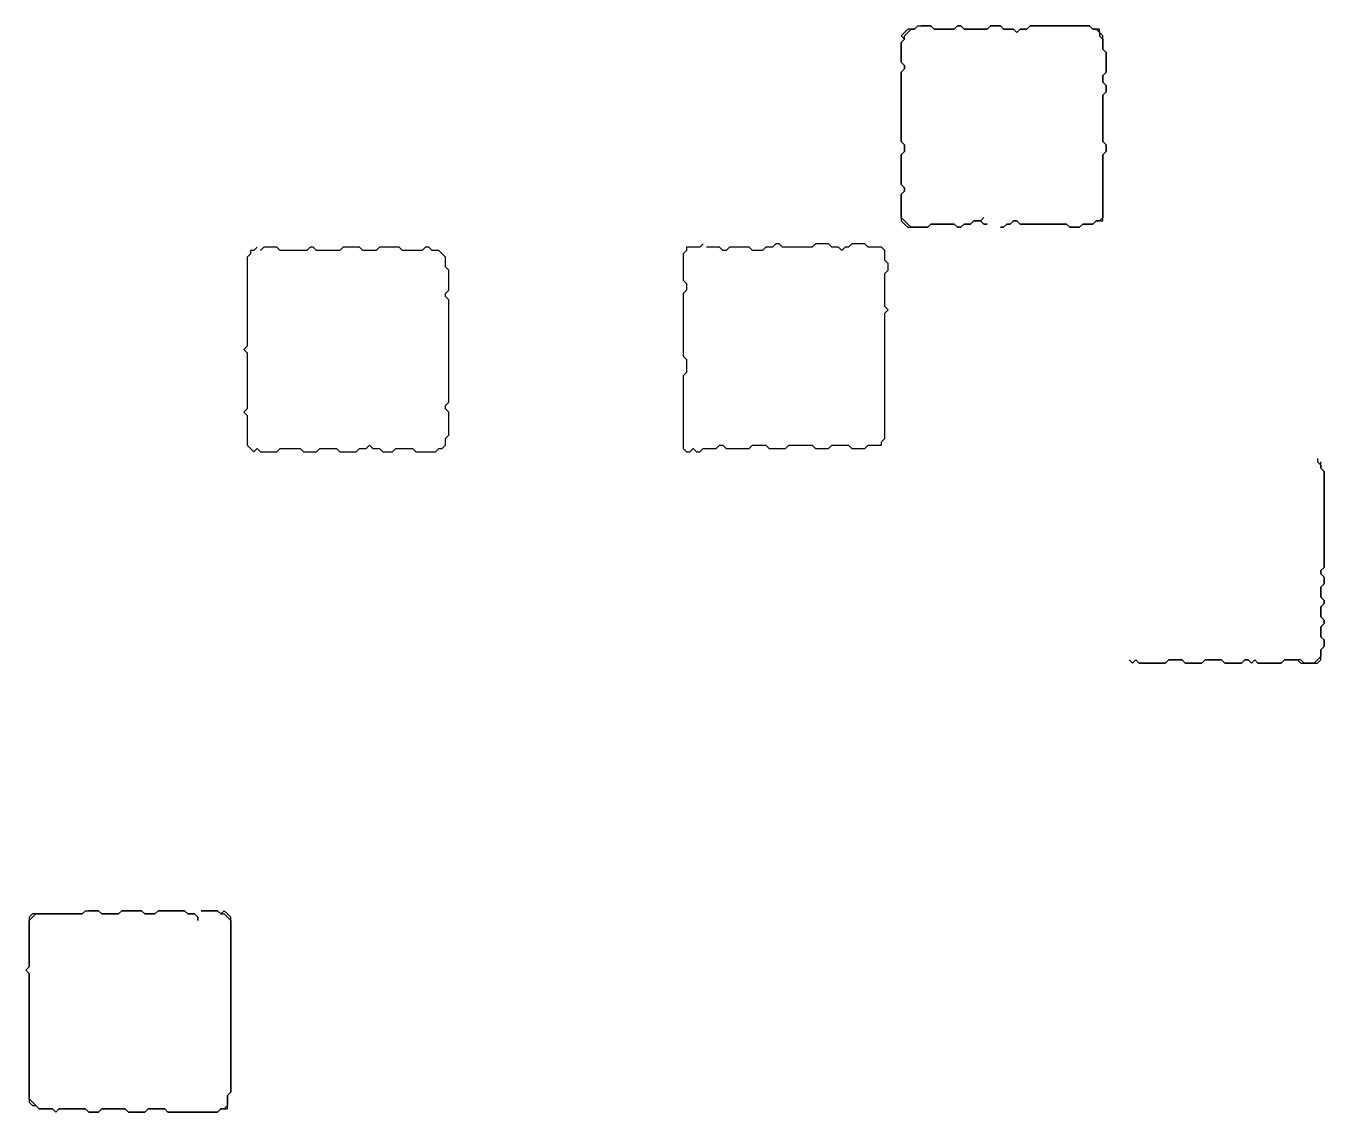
# Model space of a CAD drawing. Header units: metres. Extents: x 0 to 600, y 0 to 400.
# Drawn here: x 229.2 to 287.6, y 250.9 to 299.9 of the extents above; entities that cross this region are included whole.
import ezdxf

# ---------------------------------------------------------------- set-up
doc = ezdxf.new("R2010")
doc.units = ezdxf.units.M

msp = doc.modelspace()

# ---------------------------------------------------------------- linework, layer by layer
for points in [[(269.345, 299.851), (269.196, 299.702), (269.048, 299.702), (268.899, 299.702), (268.75, 299.554), (268.601, 299.405), (268.75, 299.256), (268.601, 299.107), (268.601, 298.958), (268.601, 298.81), (268.601, 298.661), (268.601, 298.512), (268.601, 298.363), (268.601, 298.214), (268.75, 298.065), (268.75, 297.917), (268.601, 297.768), (268.601, 297.619), (268.601, 297.47), (268.601, 297.321), (268.601, 297.173), (268.601, 297.024), (268.601, 296.875), (268.601, 296.726), (268.601, 296.577), (268.601, 296.429), (268.601, 296.28), (268.601, 296.131), (268.601, 295.982), (268.601, 295.833), (268.601, 295.685), (268.601, 295.536), (268.601, 295.387), (268.601, 295.238), (268.601, 295.089), (268.601, 294.94), (268.601, 294.792), (268.601, 294.643), (268.75, 294.494), (268.75, 294.345), (268.75, 294.196), (268.601, 294.048), (268.601, 293.899), (268.601, 293.75), (268.601, 293.601), (268.601, 293.452), (268.601, 293.304), (268.601, 293.155), (268.601, 293.006), (268.601, 292.857), (268.601, 292.708), (268.75, 292.56), (268.75, 292.411), (268.601, 292.262), (268.601, 292.113), (268.601, 291.964), (268.601, 291.815), (268.601, 291.667), (268.601, 291.518), (268.601, 291.369), (268.601, 291.22), (268.601, 291.071), (268.75, 290.923), (268.899, 290.774), (269.048, 290.774), (269.196, 290.774), (269.345, 290.774), (269.494, 290.774), (269.643, 290.774), (269.792, 290.774), (269.94, 290.923), (270.089, 290.923), (270.238, 290.923), (270.387, 290.923), (270.536, 290.923), (270.685, 290.923), (270.833, 290.923), (270.982, 290.923), (271.131, 290.774), (271.28, 290.774), (271.429, 290.923), (271.577, 290.923), (271.726, 290.923), (271.875, 291.071), (272.024, 291.071), (272.173, 291.071), (272.321, 290.923), (272.47, 290.923), (272.321, 290.923), (272.173, 291.071), (272.321, 291.22), (272.173, 291.071), (272.024, 291.071), (271.875, 291.071), (271.726, 290.923), (271.577, 290.923), (271.429, 290.923), (271.28, 290.774), (271.131, 290.774), (270.982, 290.923), (270.833, 290.923), (270.685, 290.923), (270.536, 290.923), (270.387, 290.923), (270.238, 290.923), (270.089, 290.923), (269.94, 290.923), (269.792, 290.774), (269.643, 290.774), (269.494, 290.774), (269.345, 290.774), (269.196, 290.774), (269.048, 290.774), (268.899, 290.923), (268.75, 291.071), (268.601, 291.22), (268.601, 291.369), (268.601, 291.518), (268.601, 291.667), (268.601, 291.815), (268.601, 291.964), (268.601, 292.113), (268.601, 292.262), (268.75, 292.411), (268.75, 292.56), (268.601, 292.708), (268.601, 292.857), (268.601, 293.006), (268.601, 293.155), (268.601, 293.304), (268.601, 293.452), (268.601, 293.601), (268.601, 293.75), (268.601, 293.899), (268.601, 294.048), (268.75, 294.196), (268.75, 294.345), (268.75, 294.494), (268.601, 294.643), (268.601, 294.792), (268.601, 294.94), (268.601, 295.089), (268.601, 295.238), (268.601, 295.387), (268.601, 295.536), (268.601, 295.685), (268.601, 295.833), (268.601, 295.982), (268.601, 296.131), (268.601, 296.28), (268.601, 296.429), (268.601, 296.577), (268.601, 296.726), (268.601, 296.875), (268.601, 297.024), (268.601, 297.173), (268.601, 297.321), (268.601, 297.47), (268.601, 297.619), (268.601, 297.768), (268.75, 297.917), (268.75, 298.065), (268.601, 298.214), (268.601, 298.363), (268.601, 298.512), (268.601, 298.661), (268.601, 298.81), (268.601, 298.958), (268.601, 299.107), (268.75, 299.256), (268.75, 299.405), (268.899, 299.554), (269.048, 299.702), (269.196, 299.702), (269.345, 299.851), (269.494, 299.851), (269.643, 299.851), (269.792, 299.851), (269.94, 299.851), (270.089, 299.702), (270.238, 299.702), (270.387, 299.702), (270.536, 299.702), (270.685, 299.702), (270.833, 299.702), (270.982, 299.702), (271.131, 299.851), (271.28, 299.851), (271.429, 299.702), (271.577, 299.702), (271.726, 299.702), (271.875, 299.702), (272.024, 299.702), (272.173, 299.702), (272.321, 299.702), (272.47, 299.702), (272.619, 299.851), (272.768, 299.851), (272.917, 299.851), (273.065, 299.851), (273.214, 299.702), (273.363, 299.702), (273.512, 299.702), (273.661, 299.702), (273.81, 299.554), (273.958, 299.702), (274.107, 299.702), (274.256, 299.702), (274.405, 299.851), (274.554, 299.851), (274.702, 299.851), (274.851, 299.851), (275, 299.851), (275.149, 299.851), (275.298, 299.851), (275.446, 299.851), (275.595, 299.851), (275.744, 299.851), (275.893, 299.851), (276.042, 299.851), (276.19, 299.851), (276.339, 299.851), (276.488, 299.851), (276.637, 299.851), (276.786, 299.851), (276.935, 299.851), (277.083, 299.851), (277.232, 299.702), (277.381, 299.702), (277.53, 299.554), (277.53, 299.405), (277.679, 299.256), (277.679, 299.107), (277.679, 298.958), (277.679, 298.81), (277.827, 298.661), (277.827, 298.512), (277.827, 298.363), (277.827, 298.214), (277.827, 298.065), (277.827, 297.917), (277.827, 297.768), (277.679, 297.619), (277.679, 297.47), (277.679, 297.321), (277.827, 297.173), (277.827, 297.024), (277.827, 296.875), (277.679, 296.726), (277.679, 296.577), (277.679, 296.429), (277.679, 296.28), (277.679, 296.131), (277.679, 295.982), (277.679, 295.833), (277.679, 295.685), (277.679, 295.536), (277.679, 295.387), (277.679, 295.238), (277.679, 295.089), (277.679, 294.94), (277.679, 294.792), (277.679, 294.643), (277.827, 294.494), (277.827, 294.345), (277.827, 294.196), (277.679, 294.048), (277.679, 293.899), (277.679, 293.75), (277.679, 293.601), (277.679, 293.452), (277.679, 293.304), (277.679, 293.155), (277.679, 293.006), (277.679, 292.857), (277.679, 292.708), (277.679, 292.56), (277.679, 292.411), (277.679, 292.262), (277.679, 292.113), (277.679, 291.964), (277.679, 291.815), (277.679, 291.667), (277.679, 291.518), (277.679, 291.369), (277.679, 291.22), (277.53, 291.071), (277.381, 291.071), (277.232, 290.923), (277.083, 290.923), (276.935, 290.923), (276.786, 290.923), (276.637, 290.774), (276.488, 290.774), (276.339, 290.774), (276.19, 290.774), (276.042, 290.923), (275.893, 290.923), (275.744, 290.923), (275.595, 290.923), (275.446, 290.923), (275.298, 290.923), (275.149, 290.923), (275, 290.923), (274.851, 290.923), (274.702, 290.923), (274.554, 290.923), (274.405, 290.923), (274.256, 290.923), (274.107, 290.923), (273.958, 290.923), (273.81, 291.071), (273.661, 291.071), (273.512, 290.923), (273.363, 290.923), (273.214, 290.774), (273.065, 290.774), (273.214, 290.774), (273.363, 290.923), (273.512, 290.923), (273.661, 291.071), (273.81, 291.071), (273.958, 290.923), (274.107, 290.923), (274.256, 290.923), (274.405, 290.923), (274.554, 290.923), (274.702, 290.923), (274.851, 290.923), (275, 290.923), (275.149, 290.923), (275.298, 290.923), (275.446, 290.923), (275.595, 290.923), (275.744, 290.923), (275.893, 290.923), (276.042, 290.923), (276.19, 290.774), (276.339, 290.774), (276.488, 290.774), (276.637, 290.774), (276.786, 290.923), (276.935, 290.923), (277.083, 290.923), (277.232, 290.923), (277.381, 291.071), (277.53, 291.071), (277.679, 291.071), (277.679, 291.22), (277.679, 291.369), (277.679, 291.518), (277.679, 291.667), (277.679, 291.815), (277.679, 291.964), (277.679, 292.113), (277.679, 292.262), (277.679, 292.411), (277.679, 292.56), (277.679, 292.708), (277.679, 292.857), (277.679, 293.006), (277.679, 293.155), (277.679, 293.304), (277.679, 293.452), (277.679, 293.601), (277.679, 293.75), (277.679, 293.899), (277.679, 294.048), (277.827, 294.196), (277.827, 294.345), (277.827, 294.494), (277.679, 294.643), (277.679, 294.792), (277.679, 294.94), (277.679, 295.089), (277.679, 295.238), (277.679, 295.387), (277.679, 295.536), (277.679, 295.685), (277.679, 295.833), (277.679, 295.982), (277.679, 296.131), (277.679, 296.28), (277.679, 296.429), (277.679, 296.577), (277.679, 296.726), (277.827, 296.875), (277.827, 297.024), (277.827, 297.173), (277.679, 297.321), (277.679, 297.47), (277.679, 297.619), (277.827, 297.768), (277.827, 297.917), (277.827, 298.065), (277.827, 298.214), (277.827, 298.363), (277.827, 298.512), (277.827, 298.661), (277.679, 298.81), (277.679, 298.958), (277.679, 299.107), (277.679, 299.256), (277.679, 299.405), (277.53, 299.554), (277.53, 299.702), (277.381, 299.702), (277.232, 299.702), (277.083, 299.851), (276.935, 299.851), (276.786, 299.851), (276.637, 299.851), (276.488, 299.851), (276.339, 299.851), (276.19, 299.851), (276.042, 299.851), (275.893, 299.851), (275.744, 299.851), (275.595, 299.851), (275.446, 299.851), (275.298, 299.851), (275.149, 299.851), (275, 299.851), (274.851, 299.851), (274.702, 299.851), (274.554, 299.851), (274.405, 299.851), (274.256, 299.702), (274.107, 299.702), (273.958, 299.702), (273.81, 299.554), (273.661, 299.702), (273.512, 299.702), (273.363, 299.702), (273.214, 299.702), (273.065, 299.851), (272.917, 299.851), (272.768, 299.851), (272.619, 299.851), (272.47, 299.702), (272.321, 299.702), (272.173, 299.702), (272.024, 299.702), (271.875, 299.702), (271.726, 299.702), (271.577, 299.702), (271.429, 299.702), (271.28, 299.851), (271.131, 299.851), (270.982, 299.702), (270.833, 299.702), (270.685, 299.702), (270.536, 299.702), (270.387, 299.702), (270.238, 299.702), (270.089, 299.702), (269.94, 299.851), (269.792, 299.851), (269.643, 299.851), (269.494, 299.851)], [(239.583, 289.881), (239.435, 289.732), (239.286, 289.732), (239.286, 289.583), (239.137, 289.435), (239.137, 289.286), (239.137, 289.137), (239.137, 288.988), (239.137, 288.839), (239.137, 288.69), (239.137, 288.542), (239.137, 288.393), (239.137, 288.244), (239.137, 288.095), (239.137, 287.946), (239.137, 287.798), (239.137, 287.649), (239.137, 287.5), (239.137, 287.351), (239.137, 287.202), (239.137, 287.054), (239.137, 286.905), (239.137, 286.756), (239.137, 286.607), (239.137, 286.458), (239.137, 286.31), (239.137, 286.161), (239.137, 286.012), (239.137, 285.863), (239.137, 285.714), (239.137, 285.565), (239.137, 285.417), (238.988, 285.268), (239.137, 285.119), (239.137, 284.97), (239.137, 284.821), (239.137, 284.673), (239.137, 284.524), (239.137, 284.375), (239.137, 284.226), (239.137, 284.077), (239.137, 283.929), (239.137, 283.78), (239.137, 283.631), (239.137, 283.482), (239.137, 283.333), (239.137, 283.185), (239.137, 283.036), (239.137, 282.887), (239.137, 282.738), (239.137, 282.589), (238.988, 282.44), (239.137, 282.292), (239.137, 282.143), (239.137, 281.994), (239.137, 281.845), (239.137, 281.696), (239.137, 281.548), (239.137, 281.399), (239.137, 281.25), (239.137, 281.101), (239.137, 280.952), (239.286, 280.804), (239.435, 280.655), (239.583, 280.804), (239.732, 280.655), (239.881, 280.655), (240.03, 280.655), (240.179, 280.655), (240.327, 280.655), (240.476, 280.655), (240.625, 280.804), (240.774, 280.804), (240.923, 280.804), (241.071, 280.804), (241.22, 280.804), (241.369, 280.804), (241.518, 280.804), (241.667, 280.655), (241.815, 280.655), (241.964, 280.655), (242.113, 280.655), (242.262, 280.655), (242.411, 280.804), (242.56, 280.804), (242.708, 280.804), (242.857, 280.804), (243.006, 280.804), (243.155, 280.804), (243.304, 280.655), (243.452, 280.655), (243.601, 280.655), (243.75, 280.655), (243.899, 280.655), (244.048, 280.655), (244.196, 280.804), (244.345, 280.804), (244.494, 280.804), (244.643, 280.952), (244.792, 280.804), (244.94, 280.804), (245.089, 280.804), (245.238, 280.655), (245.387, 280.655), (245.536, 280.655), (245.685, 280.655), (245.833, 280.804), (245.982, 280.804), (246.131, 280.804), (246.28, 280.804), (246.429, 280.804), (246.577, 280.804), (246.726, 280.655), (246.875, 280.655), (247.024, 280.655), (247.173, 280.655), (247.321, 280.655), (247.47, 280.655), (247.619, 280.655), (247.768, 280.804), (247.917, 280.804), (248.065, 280.952), (248.065, 281.101), (248.065, 281.25), (248.214, 281.399), (248.214, 281.548), (248.214, 281.696), (248.214, 281.845), (248.214, 281.994), (248.214, 282.143), (248.214, 282.292), (248.214, 282.44), (248.065, 282.589), (248.065, 282.738), (248.214, 282.887), (248.214, 283.036), (248.214, 283.185), (248.214, 283.333), (248.214, 283.482), (248.214, 283.631), (248.214, 283.78), (248.214, 283.929), (248.214, 284.077), (248.214, 284.226), (248.214, 284.375), (248.214, 284.524), (248.214, 284.673), (248.214, 284.821), (248.214, 284.97), (248.214, 285.119), (248.214, 285.268), (248.214, 285.417), (248.214, 285.565), (248.214, 285.714), (248.214, 285.863), (248.214, 286.012), (248.214, 286.161), (248.214, 286.31), (248.214, 286.458), (248.214, 286.607), (248.214, 286.756), (248.214, 286.905), (248.214, 287.054), (248.214, 287.202), (248.214, 287.351), (248.214, 287.5), (248.065, 287.649), (248.065, 287.798), (248.214, 287.946), (248.214, 288.095), (248.214, 288.244), (248.214, 288.393), (248.214, 288.542), (248.214, 288.69), (248.214, 288.839), (248.065, 288.988), (248.065, 289.137), (248.065, 289.286), (248.065, 289.435), (247.917, 289.583), (247.768, 289.732), (247.619, 289.732), (247.47, 289.732), (247.321, 289.881), (247.173, 289.881), (247.024, 289.732), (246.875, 289.732), (246.726, 289.732), (246.577, 289.732), (246.429, 289.732), (246.28, 289.732), (246.131, 289.732), (245.982, 289.881), (245.833, 289.881), (245.685, 289.881), (245.536, 289.881), (245.387, 289.881), (245.238, 289.881), (245.089, 289.881), (244.94, 289.732), (244.792, 289.732), (244.643, 289.732), (244.494, 289.732), (244.345, 289.732), (244.196, 289.881), (244.048, 289.881), (243.899, 289.881), (243.75, 289.881), (243.601, 289.881), (243.452, 289.881), (243.304, 289.732), (243.155, 289.732), (243.006, 289.732), (242.857, 289.732), (242.708, 289.732), (242.56, 289.732), (242.411, 289.732), (242.262, 289.732), (242.113, 289.881), (241.964, 289.881), (241.815, 289.732), (241.667, 289.732), (241.518, 289.732), (241.369, 289.732), (241.22, 289.732), (241.071, 289.732), (240.923, 289.732), (240.774, 289.732), (240.625, 289.732), (240.476, 289.881), (240.327, 289.881), (240.179, 289.881), (240.03, 289.881), (239.881, 289.881), (239.732, 289.732)], [(259.673, 290.03), (259.524, 289.881), (259.375, 289.881), (259.226, 289.881), (259.077, 289.881), (258.929, 289.881), (258.929, 289.732), (258.78, 289.583), (258.78, 289.435), (258.78, 289.286), (258.78, 289.137), (258.78, 288.988), (258.78, 288.839), (258.78, 288.69), (258.78, 288.542), (258.78, 288.393), (258.929, 288.244), (258.929, 288.095), (258.929, 287.946), (258.78, 287.798), (258.78, 287.649), (258.78, 287.5), (258.78, 287.351), (258.78, 287.202), (258.78, 287.054), (258.78, 286.905), (258.78, 286.756), (258.78, 286.607), (258.78, 286.458), (258.78, 286.31), (258.78, 286.161), (258.78, 286.012), (258.78, 285.863), (258.78, 285.714), (258.78, 285.565), (258.78, 285.417), (258.78, 285.268), (258.78, 285.119), (258.78, 284.97), (258.929, 284.821), (258.929, 284.673), (258.929, 284.524), (258.929, 284.375), (258.929, 284.226), (258.78, 284.077), (258.78, 283.929), (258.78, 283.78), (258.78, 283.631), (258.78, 283.482), (258.78, 283.333), (258.78, 283.185), (258.78, 283.036), (258.78, 282.887), (258.78, 282.738), (258.78, 282.589), (258.78, 282.44), (258.78, 282.292), (258.78, 282.143), (258.78, 281.994), (258.78, 281.845), (258.78, 281.696), (258.78, 281.548), (258.78, 281.399), (258.78, 281.25), (258.78, 281.101), (258.78, 280.952), (258.78, 280.804), (258.929, 280.655), (259.077, 280.655), (259.226, 280.804), (259.375, 280.655), (259.524, 280.655), (259.673, 280.804), (259.821, 280.804), (259.97, 280.804), (260.119, 280.804), (260.268, 280.804), (260.417, 280.952), (260.565, 280.952), (260.714, 280.804), (260.863, 280.804), (261.012, 280.804), (261.161, 280.804), (261.31, 280.804), (261.458, 280.804), (261.607, 280.804), (261.756, 280.804), (261.905, 280.952), (262.054, 280.952), (262.202, 280.952), (262.351, 280.952), (262.5, 280.952), (262.649, 280.804), (262.798, 280.804), (262.946, 280.804), (263.095, 280.804), (263.244, 280.804), (263.393, 280.804), (263.542, 280.952), (263.69, 280.952), (263.839, 280.952), (263.988, 280.952), (264.137, 280.952), (264.286, 280.952), (264.435, 280.952), (264.583, 280.952), (264.732, 280.804), (264.881, 280.804), (265.03, 280.804), (265.179, 280.804), (265.327, 280.804), (265.476, 280.952), (265.625, 280.952), (265.774, 280.952), (265.923, 280.952), (266.071, 280.952), (266.22, 280.952), (266.369, 280.804), (266.518, 280.804), (266.667, 280.804), (266.815, 280.804), (266.964, 280.804), (267.113, 280.952), (267.262, 280.952), (267.411, 280.952), (267.56, 280.952), (267.708, 280.952), (267.708, 281.101), (267.857, 281.25), (267.857, 281.399), (267.857, 281.548), (267.857, 281.696), (267.857, 281.845), (267.857, 281.994), (267.857, 282.143), (267.857, 282.292), (267.857, 282.44), (267.857, 282.589), (267.857, 282.738), (267.857, 282.887), (267.857, 283.036), (267.857, 283.185), (267.857, 283.333), (267.857, 283.482), (267.857, 283.631), (267.857, 283.78), (267.857, 283.929), (267.857, 284.077), (267.857, 284.226), (267.857, 284.375), (267.857, 284.524), (267.857, 284.673), (267.857, 284.821), (267.857, 284.97), (267.857, 285.119), (267.857, 285.268), (267.857, 285.417), (267.857, 285.565), (267.857, 285.714), (267.857, 285.863), (267.857, 286.012), (267.857, 286.161), (267.857, 286.31), (267.857, 286.458), (267.857, 286.607), (267.857, 286.756), (267.857, 286.905), (268.006, 287.054), (267.857, 287.202), (267.857, 287.351), (267.857, 287.5), (267.857, 287.649), (267.857, 287.798), (267.857, 287.946), (267.857, 288.095), (267.857, 288.244), (267.857, 288.393), (267.857, 288.542), (267.857, 288.69), (268.006, 288.839), (268.006, 288.988), (268.006, 289.137), (267.857, 289.286), (267.857, 289.435), (267.857, 289.583), (267.857, 289.732), (267.708, 289.881), (267.56, 289.881), (267.411, 289.881), (267.262, 289.881), (267.113, 289.881), (266.964, 290.03), (266.815, 290.03), (266.667, 290.03), (266.518, 290.03), (266.369, 290.03), (266.22, 289.881), (266.071, 289.881), (265.923, 289.732), (265.774, 289.881), (265.625, 289.881), (265.476, 289.881), (265.327, 290.03), (265.179, 290.03), (265.03, 290.03), (264.881, 290.03), (264.732, 290.03), (264.583, 289.881), (264.435, 289.881), (264.286, 289.881), (264.137, 289.881), (263.988, 289.881), (263.839, 289.881), (263.69, 289.881), (263.542, 289.881), (263.393, 289.881), (263.244, 289.881), (263.095, 290.03), (262.946, 290.03), (262.798, 289.881), (262.649, 289.881), (262.5, 289.881), (262.351, 289.732), (262.202, 289.732), (262.054, 289.732), (261.905, 289.732), (261.756, 289.881), (261.607, 289.881), (261.458, 289.881), (261.31, 289.881), (261.161, 289.881), (261.012, 289.881), (260.863, 289.881), (260.714, 289.732), (260.565, 289.732), (260.417, 289.881), (260.268, 289.881), (260.119, 289.881), (259.97, 289.881), (259.821, 289.881)], [(287.351, 280.357), (287.351, 280.208), (287.5, 280.06), (287.5, 279.911), (287.649, 279.762), (287.649, 279.613), (287.649, 279.464), (287.649, 279.315), (287.649, 279.167), (287.649, 279.018), (287.649, 278.869), (287.649, 278.72), (287.649, 278.571), (287.649, 278.423), (287.649, 278.274), (287.649, 278.125), (287.649, 277.976), (287.649, 277.827), (287.649, 277.679), (287.649, 277.53), (287.649, 277.381), (287.649, 277.232), (287.649, 277.083), (287.649, 276.935), (287.649, 276.786), (287.649, 276.637), (287.649, 276.488), (287.649, 276.339), (287.649, 276.19), (287.649, 276.042), (287.649, 275.893), (287.649, 275.744), (287.649, 275.595), (287.649, 275.446), (287.5, 275.298), (287.5, 275.149), (287.649, 275), (287.649, 274.851), (287.649, 274.702), (287.5, 274.554), (287.5, 274.405), (287.5, 274.256), (287.5, 274.107), (287.649, 273.958), (287.649, 273.81), (287.5, 273.661), (287.5, 273.512), (287.5, 273.363), (287.5, 273.214), (287.649, 273.065), (287.649, 272.917), (287.5, 272.768), (287.5, 272.619), (287.5, 272.47), (287.5, 272.321), (287.649, 272.173), (287.649, 272.024), (287.649, 271.875), (287.5, 271.726), (287.5, 271.577), (287.5, 271.429), (287.351, 271.28), (287.202, 271.131), (287.054, 271.131), (286.905, 271.131), (286.756, 271.131), (286.607, 271.28), (286.458, 271.28), (286.31, 271.28), (286.161, 271.28), (286.012, 271.28), (285.863, 271.28), (285.714, 271.131), (285.565, 271.131), (285.417, 271.131), (285.268, 271.131), (285.119, 271.131), (284.97, 271.131), (284.821, 271.131), (284.673, 271.131), (284.524, 271.28), (284.375, 271.131), (284.226, 271.28), (284.077, 271.28), (283.929, 271.131), (283.78, 271.131), (283.631, 271.131), (283.482, 271.131), (283.333, 271.131), (283.185, 271.131), (283.036, 271.28), (282.887, 271.28), (282.738, 271.28), (282.589, 271.28), (282.44, 271.28), (282.292, 271.28), (282.143, 271.131), (281.994, 271.131), (281.845, 271.131), (281.696, 271.131), (281.548, 271.131), (281.399, 271.131), (281.25, 271.28), (281.101, 271.28), (280.952, 271.28), (280.804, 271.28), (280.655, 271.28), (280.506, 271.131), (280.357, 271.131), (280.208, 271.131), (280.06, 271.131), (279.911, 271.131), (279.762, 271.131), (279.613, 271.131), (279.464, 271.131), (279.315, 271.131), (279.167, 271.28), (279.018, 271.131), (278.869, 271.28), (279.018, 271.131), (279.167, 271.28), (279.315, 271.131), (279.464, 271.131), (279.613, 271.131), (279.762, 271.131), (279.911, 271.131), (280.06, 271.131), (280.208, 271.131), (280.357, 271.131), (280.506, 271.131), (280.655, 271.28), (280.804, 271.28), (280.952, 271.28), (281.101, 271.28), (281.25, 271.28), (281.399, 271.131), (281.548, 271.131), (281.696, 271.131), (281.845, 271.131), (281.994, 271.131), (282.143, 271.131), (282.292, 271.28), (282.44, 271.28), (282.589, 271.28), (282.738, 271.28), (282.887, 271.28), (283.036, 271.28), (283.185, 271.131), (283.333, 271.131), (283.482, 271.131), (283.631, 271.131), (283.78, 271.131), (283.929, 271.131), (284.077, 271.28), (284.226, 271.28), (284.375, 271.131), (284.524, 271.28), (284.673, 271.131), (284.821, 271.131), (284.97, 271.131), (285.119, 271.131), (285.268, 271.131), (285.417, 271.131), (285.565, 271.131), (285.714, 271.131), (285.863, 271.28), (286.012, 271.28), (286.161, 271.28), (286.31, 271.28), (286.458, 271.28), (286.607, 271.131), (286.756, 271.131), (286.905, 271.131), (287.054, 271.131), (287.202, 271.131), (287.351, 271.131), (287.5, 271.28), (287.5, 271.429), (287.5, 271.577), (287.5, 271.726), (287.649, 271.875), (287.649, 272.024), (287.649, 272.173), (287.5, 272.321), (287.5, 272.47), (287.5, 272.619), (287.5, 272.768), (287.649, 272.917), (287.649, 273.065), (287.5, 273.214), (287.5, 273.363), (287.5, 273.512), (287.5, 273.661), (287.649, 273.81), (287.649, 273.958), (287.5, 274.107), (287.5, 274.256), (287.5, 274.405), (287.5, 274.554), (287.649, 274.702), (287.649, 274.851), (287.649, 275), (287.5, 275.149), (287.5, 275.298), (287.649, 275.446), (287.649, 275.595), (287.649, 275.744), (287.649, 275.893), (287.649, 276.042), (287.649, 276.19), (287.649, 276.339), (287.649, 276.488), (287.649, 276.637), (287.649, 276.786), (287.649, 276.935), (287.649, 277.083), (287.649, 277.232), (287.649, 277.381), (287.649, 277.53), (287.649, 277.679), (287.649, 277.827), (287.649, 277.976), (287.649, 278.125), (287.649, 278.274), (287.649, 278.423), (287.649, 278.571), (287.649, 278.72), (287.649, 278.869), (287.649, 279.018), (287.649, 279.167), (287.649, 279.315), (287.649, 279.464), (287.649, 279.613), (287.649, 279.762), (287.5, 279.911), (287.5, 280.06), (287.5, 280.208)], [(231.845, 259.97), (231.696, 259.821), (231.548, 259.821), (231.399, 259.821), (231.25, 259.821), (231.101, 259.821), (230.952, 259.821), (230.804, 259.821), (230.655, 259.821), (230.506, 259.821), (230.357, 259.821), (230.208, 259.821), (230.06, 259.821), (229.911, 259.821), (229.762, 259.821), (229.613, 259.821), (229.464, 259.821), (229.315, 259.673), (229.315, 259.524), (229.315, 259.375), (229.315, 259.226), (229.315, 259.077), (229.315, 258.929), (229.315, 258.78), (229.315, 258.631), (229.315, 258.482), (229.315, 258.333), (229.315, 258.185), (229.315, 258.036), (229.315, 257.887), (229.315, 257.738), (229.315, 257.589), (229.315, 257.44), (229.167, 257.292), (229.315, 257.143), (229.315, 256.994), (229.315, 256.845), (229.315, 256.696), (229.315, 256.548), (229.315, 256.399), (229.315, 256.25), (229.315, 256.101), (229.315, 255.952), (229.315, 255.804), (229.315, 255.655), (229.315, 255.506), (229.315, 255.357), (229.315, 255.208), (229.315, 255.06), (229.315, 254.911), (229.315, 254.762), (229.315, 254.613), (229.315, 254.464), (229.315, 254.315), (229.315, 254.167), (229.315, 254.018), (229.315, 253.869), (229.315, 253.72), (229.315, 253.571), (229.315, 253.423), (229.315, 253.274), (229.315, 253.125), (229.315, 252.976), (229.315, 252.827), (229.315, 252.679), (229.315, 252.53), (229.315, 252.381), (229.315, 252.232), (229.315, 252.083), (229.315, 251.935), (229.315, 251.786), (229.315, 251.637), (229.315, 251.488), (229.315, 251.339), (229.464, 251.19), (229.613, 251.19), (229.762, 251.042), (229.911, 251.042), (230.06, 251.042), (230.208, 251.042), (230.357, 251.042), (230.506, 250.893), (230.655, 251.042), (230.804, 251.042), (230.952, 251.042), (231.101, 251.042), (231.25, 251.042), (231.399, 251.042), (231.548, 251.042), (231.696, 251.042), (231.845, 251.042), (231.994, 250.893), (232.143, 250.893), (232.292, 250.893), (232.44, 250.893), (232.589, 251.042), (232.738, 251.042), (232.887, 251.042), (233.036, 251.042), (233.185, 251.042), (233.333, 251.042), (233.482, 251.042), (233.631, 251.042), (233.78, 250.893), (233.929, 250.893), (234.077, 250.893), (234.226, 250.893), (234.375, 250.893), (234.524, 250.893), (234.673, 251.042), (234.821, 251.042), (234.97, 251.042), (235.119, 251.042), (235.268, 251.042), (235.417, 251.042), (235.565, 250.893), (235.714, 250.893), (235.863, 250.893), (236.012, 250.893), (236.161, 250.893), (236.31, 250.893), (236.458, 250.893), (236.607, 250.893), (236.756, 250.893), (236.905, 250.893), (237.054, 250.893), (237.202, 250.893), (237.351, 250.893), (237.5, 250.893), (237.649, 250.893), (237.798, 250.893), (237.946, 251.042), (238.095, 251.042), (238.244, 251.042), (238.244, 251.19), (238.244, 251.339), (238.244, 251.488), (238.244, 251.637), (238.393, 251.786), (238.393, 251.935), (238.393, 252.083), (238.393, 252.232), (238.393, 252.381), (238.393, 252.53), (238.393, 252.679), (238.393, 252.827), (238.393, 252.976), (238.393, 253.125), (238.393, 253.274), (238.393, 253.423), (238.393, 253.571), (238.393, 253.72), (238.393, 253.869), (238.393, 254.018), (238.393, 254.167), (238.393, 254.315), (238.393, 254.464), (238.393, 254.613), (238.393, 254.762), (238.393, 254.911), (238.393, 255.06), (238.393, 255.208), (238.393, 255.357), (238.393, 255.506), (238.393, 255.655), (238.393, 255.804), (238.393, 255.952), (238.393, 256.101), (238.393, 256.25), (238.393, 256.399), (238.393, 256.548), (238.393, 256.696), (238.393, 256.845), (238.393, 256.994), (238.393, 257.143), (238.393, 257.292), (238.393, 257.44), (238.393, 257.589), (238.393, 257.738), (238.393, 257.887), (238.393, 258.036), (238.393, 258.185), (238.393, 258.333), (238.393, 258.482), (238.393, 258.631), (238.393, 258.78), (238.393, 258.929), (238.393, 259.077), (238.393, 259.226), (238.393, 259.375), (238.393, 259.524), (238.393, 259.673), (238.244, 259.821), (238.095, 259.97), (237.946, 259.821), (237.798, 259.97), (237.649, 259.97), (237.5, 259.97), (237.351, 259.97), (237.202, 259.97), (237.054, 259.97), (237.202, 259.97), (237.351, 259.97), (237.5, 259.97), (237.649, 259.97), (237.798, 259.97), (237.946, 259.821), (238.095, 259.821), (238.244, 259.673), (238.393, 259.524), (238.393, 259.375), (238.393, 259.226), (238.393, 259.077), (238.393, 258.929), (238.393, 258.78), (238.393, 258.631), (238.393, 258.482), (238.393, 258.333), (238.393, 258.185), (238.393, 258.036), (238.393, 257.887), (238.393, 257.738), (238.393, 257.589), (238.393, 257.44), (238.393, 257.292), (238.393, 257.143), (238.393, 256.994), (238.393, 256.845), (238.393, 256.696), (238.393, 256.548), (238.393, 256.399), (238.393, 256.25), (238.393, 256.101), (238.393, 255.952), (238.393, 255.804), (238.393, 255.655), (238.393, 255.506), (238.393, 255.357), (238.393, 255.208), (238.393, 255.06), (238.393, 254.911), (238.393, 254.762), (238.393, 254.613), (238.393, 254.464), (238.393, 254.315), (238.393, 254.167), (238.393, 254.018), (238.393, 253.869), (238.393, 253.72), (238.393, 253.571), (238.393, 253.423), (238.393, 253.274), (238.393, 253.125), (238.393, 252.976), (238.393, 252.827), (238.393, 252.679), (238.393, 252.53), (238.393, 252.381), (238.393, 252.232), (238.393, 252.083), (238.393, 251.935), (238.393, 251.786), (238.244, 251.637), (238.244, 251.488), (238.244, 251.339), (238.244, 251.19), (238.095, 251.042), (237.946, 251.042), (237.798, 250.893), (237.649, 250.893), (237.5, 250.893), (237.351, 250.893), (237.202, 250.893), (237.054, 250.893), (236.905, 250.893), (236.756, 250.893), (236.607, 250.893), (236.458, 250.893), (236.31, 250.893), (236.161, 250.893), (236.012, 250.893), (235.863, 250.893), (235.714, 250.893), (235.565, 250.893), (235.417, 251.042), (235.268, 251.042), (235.119, 251.042), (234.97, 251.042), (234.821, 251.042), (234.673, 251.042), (234.524, 250.893), (234.375, 250.893), (234.226, 250.893), (234.077, 250.893), (233.929, 250.893), (233.78, 250.893), (233.631, 251.042), (233.482, 251.042), (233.333, 251.042), (233.185, 251.042), (233.036, 251.042), (232.887, 251.042), (232.738, 251.042), (232.589, 251.042), (232.44, 250.893), (232.292, 250.893), (232.143, 250.893), (231.994, 250.893), (231.845, 251.042), (231.696, 251.042), (231.548, 251.042), (231.399, 251.042), (231.25, 251.042), (231.101, 251.042), (230.952, 251.042), (230.804, 251.042), (230.655, 251.042), (230.506, 250.893), (230.357, 251.042), (230.208, 251.042), (230.06, 251.042), (229.911, 251.042), (229.762, 251.042), (229.613, 251.19), (229.464, 251.339), (229.315, 251.488), (229.315, 251.637), (229.315, 251.786), (229.315, 251.935), (229.315, 252.083), (229.315, 252.232), (229.315, 252.381), (229.315, 252.53), (229.315, 252.679), (229.315, 252.827), (229.315, 252.976), (229.315, 253.125), (229.315, 253.274), (229.315, 253.423), (229.315, 253.571), (229.315, 253.72), (229.315, 253.869), (229.315, 254.018), (229.315, 254.167), (229.315, 254.315), (229.315, 254.464), (229.315, 254.613), (229.315, 254.762), (229.315, 254.911), (229.315, 255.06), (229.315, 255.208), (229.315, 255.357), (229.315, 255.506), (229.315, 255.655), (229.315, 255.804), (229.315, 255.952), (229.315, 256.101), (229.315, 256.25), (229.315, 256.399), (229.315, 256.548), (229.315, 256.696), (229.315, 256.845), (229.315, 256.994), (229.315, 257.143), (229.167, 257.292), (229.315, 257.44), (229.315, 257.589), (229.315, 257.738), (229.315, 257.887), (229.315, 258.036), (229.315, 258.185), (229.315, 258.333), (229.315, 258.482), (229.315, 258.631), (229.315, 258.78), (229.315, 258.929), (229.315, 259.077), (229.315, 259.226), (229.315, 259.375), (229.315, 259.524), (229.464, 259.673), (229.613, 259.821), (229.762, 259.821), (229.911, 259.821), (230.06, 259.821), (230.208, 259.821), (230.357, 259.821), (230.506, 259.821), (230.655, 259.821), (230.804, 259.821), (230.952, 259.821), (231.101, 259.821), (231.25, 259.821), (231.399, 259.821), (231.548, 259.821), (231.696, 259.821), (231.845, 259.97), (231.994, 259.97), (232.143, 259.97), (232.292, 259.97), (232.44, 259.97), (232.589, 259.821), (232.738, 259.821), (232.887, 259.821), (233.036, 259.821), (233.185, 259.821), (233.333, 259.821), (233.482, 259.97), (233.631, 259.97), (233.78, 259.97), (233.929, 259.97), (234.077, 259.97), (234.226, 259.97), (234.375, 259.97), (234.524, 259.821), (234.673, 259.821), (234.821, 259.821), (234.97, 259.821), (235.119, 259.97), (235.268, 259.97), (235.417, 259.97), (235.565, 259.97), (235.714, 259.97), (235.863, 259.97), (236.012, 259.97), (236.161, 259.97), (236.31, 259.97), (236.458, 259.821), (236.607, 259.821), (236.756, 259.821), (236.905, 259.673), (236.905, 259.524), (236.905, 259.673), (236.756, 259.821), (236.607, 259.821), (236.458, 259.821), (236.31, 259.97), (236.161, 259.97), (236.012, 259.97), (235.863, 259.97), (235.714, 259.97), (235.565, 259.97), (235.417, 259.97), (235.268, 259.97), (235.119, 259.97), (234.97, 259.821), (234.821, 259.821), (234.673, 259.821), (234.524, 259.821), (234.375, 259.97), (234.226, 259.97), (234.077, 259.97), (233.929, 259.97), (233.78, 259.97), (233.631, 259.97), (233.482, 259.97), (233.333, 259.821), (233.185, 259.821), (233.036, 259.821), (232.887, 259.821), (232.738, 259.821), (232.589, 259.821), (232.44, 259.97), (232.292, 259.97), (232.143, 259.97), (231.994, 259.97)]]:
    msp.add_lwpolyline(points)

doc.saveas('drawing.dxf')
